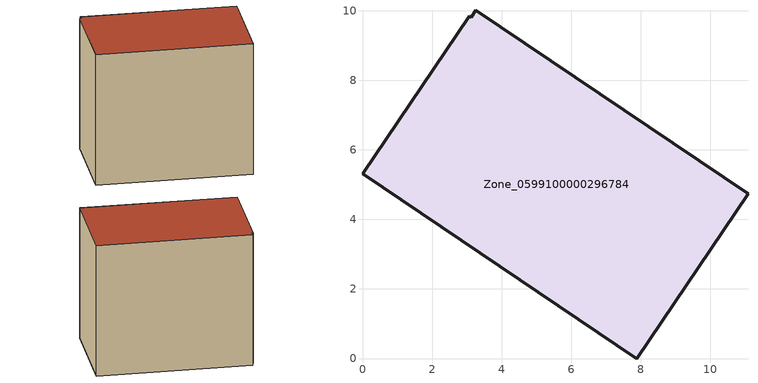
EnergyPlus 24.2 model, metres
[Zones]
Zone_0599100000296784
 floor ground (C_G): 3.26,10.01 11.09,4.74 7.89,0 0,5.32 3.07,9.85 3.12,9.82 z1.45
 wall outside (C_F): 7.89,0 11.09,4.74 3.26,10.01 3.12,9.82 3.07,9.85 0,5.32 7.89,0 z1.45:9.9
 roof outside (C_R): 11.09,4.74 3.26,10.01 3.12,9.82 3.07,9.85 0,5.32 7.89,0 z9.9
[BUILDING]
Pand.0599100000296784: North Axis=0; Terrain=City; Loads Convergence Tolerance Value=0.04; Temperature Convergence Tolerance Value=0.4; Solar Distribution=FullExterior; Maximum Number of Warmup Days=25; Minimum Number of Warmup Days=1
[Site:Location]
Rotterdam.The.Hague.AP_ZH_NLD Design_Conditions: Latitude=51.96; Longitude=4.45; Time Zone=1; Elevation=-4.5
[SITE:GROUNDTEMPERATURE:BUILDINGSURFACE]
18, 18, 18, 18, 18, 18, 18, 18, 18, 18, 18, 18
[MATERIAL] Thermal Absorptance=0.9; Solar Absorptance=0.7; Visible Absorptance=0.7
Name | Roughness | Thickness | Conductivity | Density | Specific Heat
G.TI.1975-1991 | MediumSmooth | 0.15 | 0.288461 | 540 | 1210
F.TI.1975-1991 | Rough | 0.3 | 0.230769 | 1920 | 840
R.TI.1975-1991 | MediumRough | 0.2 | 0.153846 | 1500 | 1000
[CONSTRUCTION]
C_G: G.TI.1975-1991
C_F: F.TI.1975-1991
C_R: R.TI.1975-1991
[ZONE]
Zone_0599100000296784: Type=1; Multiplier=1; Ceiling Height=Autocalculate; Volume=Autocalculate; Floor Area=autocalculate; Part of Total Floor Area=Yes
[ZONEINFILTRATION:DESIGNFLOWRATE]
Infil_Zone_0599100000296784: Zone or ZoneList or Space or SpaceList=Zone_0599100000296784; Schedule=AlwaysOn; Design Flow Rate Calculation Method=Flow/Area; Flow Rate per Floor Area=0.003; Constant Term Coefficient=1; Temperature Term Coefficient=0; Velocity Term Coefficient=0; Velocity Squared Term Coefficient=0
[HVACTEMPLATE:ZONE:IDEALLOADSAIRSYSTEM]
Zone_0599100000296784: Maximum Heating Supply Air Temperature=50; Minimum Cooling Supply Air Temperature=13; Maximum Heating Supply Air Humidity Ratio=0.0156; Minimum Cooling Supply Air Humidity Ratio=0.0077; Heating Limit=NoLimit; Cooling Limit=NoLimit; Dehumidification Control Type=ConstantSensibleHeatRatio; Cooling Sensible Heat Ratio=0.7; Dehumidification Setpoint=60; Humidification Control Type=None; Humidification Setpoint=30; Outdoor Air Method=None; Outdoor Air Flow Rate per Person=0.00944; Outdoor Air Flow Rate per Zone Floor Area=0; Outdoor Air Flow Rate per Zone=0; Demand Controlled Ventilation Type=None; Outdoor Air Economizer Type=NoEconomizer; Heat Recovery Type=None; Sensible Heat Recovery Effectiveness=0.7; Latent Heat Recovery Effectiveness=0.65
[ZONECONTROL:THERMOSTAT]
ThermostatControl_Zone_0599100000296784: Zone or ZoneList=Zone_0599100000296784; Control Type Schedule=DualSetpointControlType; Control 1=Thermostat_Zone_0599100000296784; Temperature Difference Between Cutout And Setpoint=0
[THERMOSTATSETPOINT:DUALSETPOINT]
Thermostat_Zone_0599100000296784: Heating Setpoint Temperature Schedule=HeatingSetpoint_Zone_0599100000296784; Cooling Setpoint Temperature Schedule=CoolingSetpoint_Zone_0599100000296784
[SCHEDULE:COMPACT]
HeatingSetpoint_Zone_0599100000296784: Through: 12/31, For: AllDays, Until: 24:00, 21
CoolingSetpoint_Zone_0599100000296784: Through: 12/31, For: AllDays, Until: 24:00, 24
DualSetpointControlType: Through: 12/31, For: AllDays, Until: 24:00, 4
AlwaysOn: Through: 12/31, For: AllDays, Until: 24:00, 1
